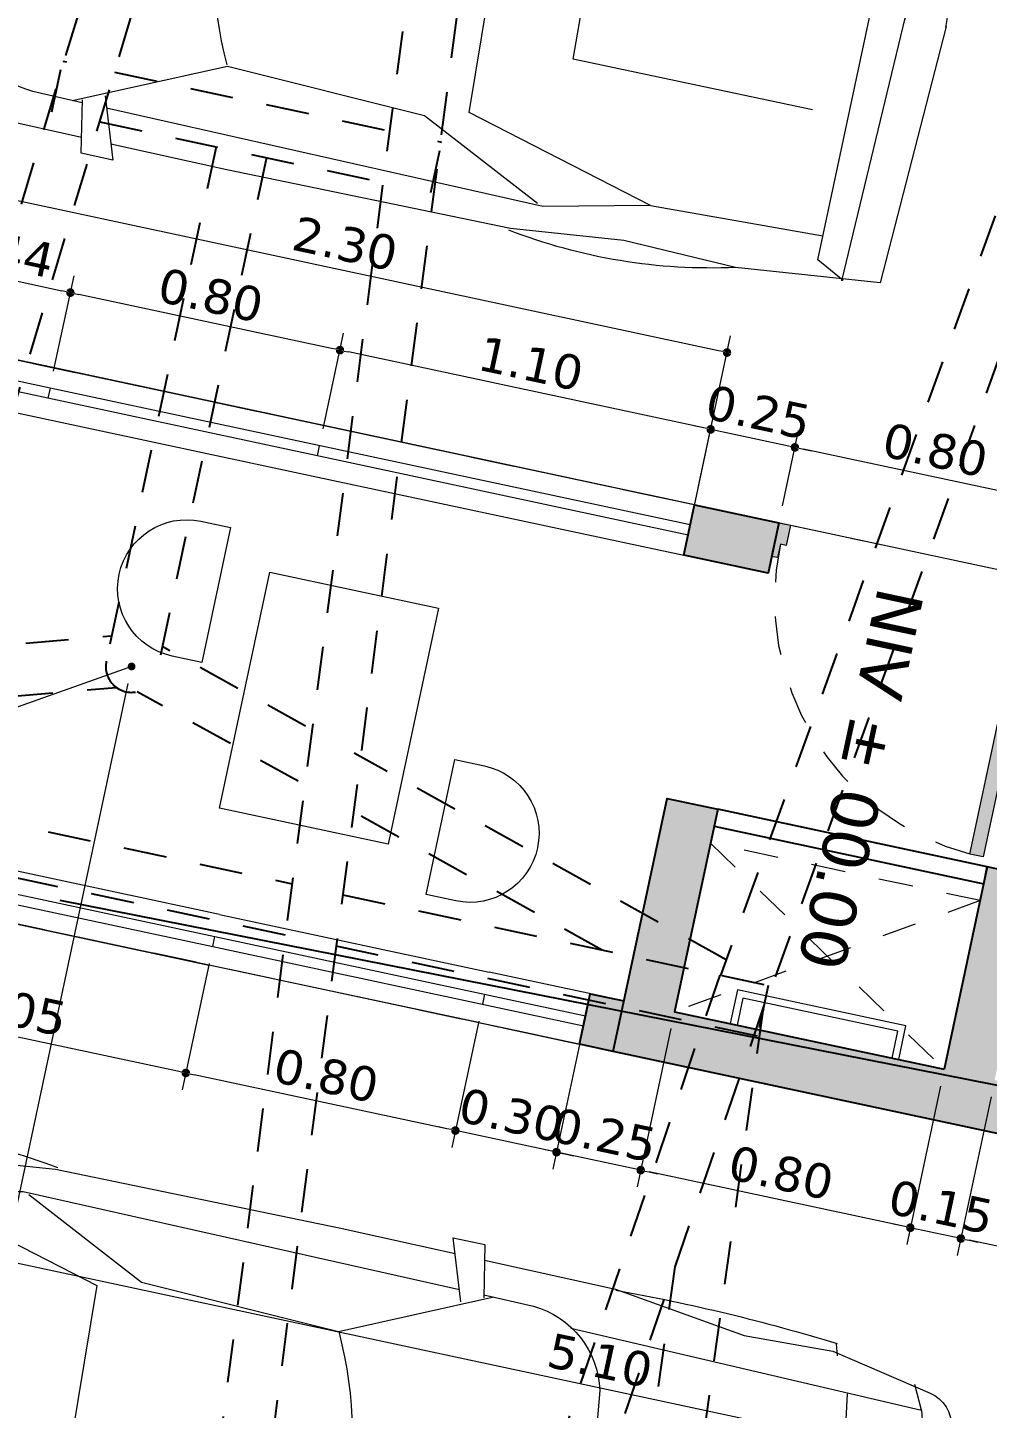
# Model space of a CAD drawing. Header units: millimetres. Extents: x 547073 to 557369, y 9424164 to 9429566.
# Drawn here: x 548955.178 to 548957.964, y 9428036.691 to 9428040.695 of the extents above; entities that cross this region are included whole.
import ezdxf
from ezdxf import colors
from ezdxf.entities.mleader import LeaderData, LeaderLine
from ezdxf.enums import TextEntityAlignment as Align
from ezdxf.math import Vec2, Vec3

# ---------------------------------------------------------------- set-up
doc = ezdxf.new("R2010")
doc.units = ezdxf.units.MM
doc.linetypes.add('Dash', pattern=[6.35, 3.175, -3.175])
doc.linetypes.add('HIDDEN2', pattern=[0.1875, 0.125, -0.0625])
for name, color, linetype, lineweight in [('- Cotas', 173, 'Continuous', 13), ('- Mobiliario', 30, 'Continuous', 13), ('- Muro', 4, 'Continuous', 25), ('- Muro.Bajo', 2, 'Continuous', 18), ('- Proyección', 8, 'Dash', 13), ('- Puertas', 1, 'Continuous', 13), ('- Texto', 5, 'Continuous', 13), ('- Vidrio', 151, 'Continuous', 5), ('a_MUEBLE', 3, 'Continuous', 5), ('PARQUES', 82, 'Continuous', 0), ('textos', 52, 'Continuous', 20), ('ZZZ - ELEVACIÓN 6', 250, 'Continuous', 5)]:
    doc.layers.add(name, color=color, linetype=linetype, lineweight=lineweight)
doc.layers.add('- Hatch', color=7, linetype='Continuous', lineweight=9, true_color=0x636363)
doc.styles.add('- Txt K', font='verdana.ttf', dxfattribs={"height": 0.15})
doc.styles.add('B&B - Txt K', font='verdana.ttf', dxfattribs={"height": 0.1})
doc.dimstyles.new('1EN100 - MENORES', dxfattribs={"dimtxt": 0.1, "dimasz": 0.025, "dimexe": 0.05, "dimexo": 0.05, "dimgap": 0.025, "dimtad": 1, "dimzin": 1, "dimdsep": 46, "dimtxsty": 'B&B - Txt K', "dimblk": 'DOT', "dimcen": 0, "dimdle": 0.1, "dimclrd": 256, "dimclre": 256, "dimclrt": 7, "dimaunit": 1, "dimazin": 0, "dimtfac": 1, "dimtix": 1, "dimtmove": 0, "dimatfit": 1, "dimfxl": 0.1, "dimtvp": 1, "dimtolj": 1, "dimtzin": 0, "dimlwd": 9, "dimlwe": 9, "dimarcsym": 0})

# ---------------------------------------------------------------- blocks, each defined once
blk = doc.blocks.new('_Dot')
at = {"color": 0, "linetype": 'ByBlock', "lineweight": -2}
blk.add_line((-0.5, 0), (-1, 0), dxfattribs=at)
at = {"color": 0, "linetype": 'ByBlock', "lineweight": 70, "const_width": 0.5}
blk.add_lwpolyline([(-0.25, 0, 1), (0.25, 0, 1)], format="xyb", close=True, dxfattribs=at)
blk = doc.blocks.new('*D11')
at = {"layer": '- Cotas', "lineweight": 9, "transparency": 16777216}
for p, q in [((543633.4682, 9428082.4897), (543633.4682, 9428082.713)), ((543634.2682, 9428082.4897), (543634.2682, 9428082.713)), ((543634.2432, 9428082.663), (543633.4932, 9428082.663))]:
    blk.add_line(p, q, dxfattribs=at)
at = {"layer": 'Defpoints', "color": 0, "transparency": 16777216}
for p in [(543633.4682, 9428082.663), (543633.4682, 9428082.4397), (543634.2682, 9428082.4397)]:
    blk.add_point(p, dxfattribs=at)
at = {"layer": '- Cotas', "lineweight": 9, "transparency": 16777216, "xscale": 0.025, "yscale": 0.025, "zscale": 0.025, "rotation": 180}
blk.add_blockref('_Dot', (543633.4682, 9428082.663), dxfattribs=at)
at = {"layer": '- Cotas', "lineweight": 9, "transparency": 16777216, "xscale": 0.025, "yscale": 0.025, "zscale": 0.025}
blk.add_blockref('_Dot', (543634.2682, 9428082.663), dxfattribs=at)
at = {"layer": '- Cotas', "color": 7, "transparency": 16777216, "insert": (543633.8682, 9428082.7403), "char_height": 0.1, "attachment_point": 5, "style": 'B&B - Txt K'}
blk.add_mtext('\\A1;0.80', dxfattribs=at)
blk = doc.blocks.new('*D13')
at = {"layer": '- Cotas', "lineweight": 9, "transparency": 16777216}
for p, q in [((543633.2182, 9428082.4897), (543633.2182, 9428082.713)), ((543633.4682, 9428082.4897), (543633.4682, 9428082.713)), ((543633.1932, 9428082.663), (543633.1682, 9428082.663)), ((543633.4682, 9428082.663), (543633.2182, 9428082.663)), ((543633.4932, 9428082.663), (543633.5182, 9428082.663))]:
    blk.add_line(p, q, dxfattribs=at)
at = {"layer": 'Defpoints', "color": 0, "transparency": 16777216}
for p in [(543633.2182, 9428082.663), (543633.2182, 9428082.4397), (543633.4682, 9428082.4397)]:
    blk.add_point(p, dxfattribs=at)
at = {"layer": '- Cotas', "lineweight": 9, "transparency": 16777216, "xscale": 0.025, "yscale": 0.025, "zscale": 0.025}
blk.add_blockref('_Dot', (543633.2182, 9428082.663), dxfattribs=at)
at = {"layer": '- Cotas', "lineweight": 9, "transparency": 16777216, "xscale": 0.025, "yscale": 0.025, "zscale": 0.025, "rotation": 180}
blk.add_blockref('_Dot', (543633.4682, 9428082.663), dxfattribs=at)
at = {"layer": '- Cotas', "color": 7, "transparency": 16777216, "insert": (543633.3432, 9428082.7401), "char_height": 0.1, "attachment_point": 5, "style": 'B&B - Txt K'}
blk.add_mtext('\\A1;0.25', dxfattribs=at)
blk = doc.blocks.new('ca_auto143')
at = {"layer": '- Hatch', "linetype": 'ByBlock'}
for p, q in [((61.58, 67.82), (55.54, 85.58)), ((55.54, 85.58), (64.87, 85.57)), ((64.87, 85.57), (67.8, 70.39)), ((-94.37, 77.47), (-61.49, 80.87)), ((-61.49, 80.87), (22.57, 81.44)), ((22.57, 81.44), (57.04, 81.16)), ((65.74, 81.09), (104.69, 80.78)), ((104.69, 80.78), (143.99, 75.43)), ((-169.69, 73.89), (-127.75, 78.29)), ((-127.75, 78.29), (-94.37, 77.47)), ((143.99, 75.43), (170.16, 76.41)), ((170.16, 76.41), (200.29, 70.38)), ((170.62, 78.66), (171.63, 75.3)), ((-172.88, -2.8), (-169.69, 73.89)), ((-158.75, 75.67), (-160.74, -3.09)), ((-159.07, 75.44), (-150.62, 71.15)), ((-99.86, 65.84), (-69.36, 72.65)), ((-69.36, 72.65), (60.42, 71.25)), ((-150.62, 71.15), (-150.63, -3.02)), ((-30.26, 54.02), (-67.57, 72.05)), ((70.64, 71.14), (28.64, 51.96)), ((67.65, 71.17), (82.41, 71.01)), ((198.88, 65.05), (195.47, 71.89)), ((-99.86, 65.84), (-150.62, 64.07)), ((-99.86, 65.84), (-42.77, 50.45)), ((94.41, 67.04), (198.88, 65.05)), ((176.77, 65.13), (180.73, 40.53)), ((28.64, 51.96), (-30.26, 54.02)), ((-42.77, 50.45), (-40.27, -2.99)), ((180.73, 40.53), (202.98, 40.5)), ((-140.05, 28.93), (-69.01, 29.06)), ((-69.01, 29.06), (-67.86, -2.76)), ((204.44, 31.07), (121.58, 26.4)), ((121.58, 26.4), (121.77, -3.72)), ((199.02, -2.44), (198.24, 0.87)), ((198.24, 0.87), (204.03, -2.22)), ((-172.88, -2.51), (-169.69, -79.2)), ((-158.75, -80.98), (-160.74, -2.22)), ((-150.62, -76.46), (-150.63, -2.29)), ((-69.01, -34.37), (-67.86, -2.55)), ((-42.77, -55.76), (-40.27, -2.33)), ((121.58, -31.71), (121.77, -1.59)), ((199.02, -2.87), (198.24, -6.18)), ((198.24, -6.18), (204.03, -3.09)), ((204.44, -36.38), (121.58, -31.71)), ((-140.05, -34.24), (-69.01, -34.37)), ((176.77, -70.44), (180.73, -45.84)), ((180.73, -45.84), (202.98, -45.81)), ((-99.86, -71.15), (-42.77, -55.76)), ((-30.26, -59.33), (-67.57, -77.36)), ((28.64, -57.27), (-30.26, -59.33)), ((70.64, -76.45), (28.64, -57.27)), ((-99.86, -71.15), (-150.62, -69.38)), ((-99.86, -71.15), (-69.36, -77.96)), ((94.41, -72.35), (198.88, -70.36)), ((198.88, -70.36), (195.47, -77.21)), ((61.58, -73.13), (55.54, -90.89)), ((64.87, -90.88), (67.8, -75.7)), ((170.16, -81.72), (200.29, -75.7)), ((-169.69, -79.2), (-127.75, -83.6)), ((-159.07, -80.75), (-150.62, -76.46)), ((-69.36, -77.96), (60.42, -76.56)), ((67.65, -76.48), (82.41, -76.32)), ((-127.75, -83.6), (-94.37, -82.78)), ((-94.37, -82.78), (-61.49, -86.18)), ((104.69, -86.09), (143.99, -80.74)), ((143.99, -80.74), (170.16, -81.72)), ((170.62, -83.97), (171.63, -80.61)), ((-61.49, -86.18), (22.57, -86.75)), ((22.57, -86.75), (57.04, -86.47)), ((65.74, -86.4), (104.69, -86.09)), ((55.54, -90.89), (64.87, -90.88))]:
    blk.add_line(p, q, dxfattribs=at)
for centre, radius, start, end in [((-86.9, -78.08), 161.62, 80.8054, 104.642), ((123.23, -475.6), 556.45, 85.0805, 91.8902), ((80.79, 44.73), 26.33, 13.928, 86.4903), ((198.3, 60.42), 10.16, 9.1082, 78.6925), ((-37.07, -2.66), 245.46, 343.9881, 16.0119), ((15.29, -2.66), 203.59, 341.4744, 18.5256), ((-79.43, -2.66), 121.15, 333.3754, 26.6246), ((-271.5, -2.66), 381.65, 351.9077, 8.0923), ((80.79, -50.04), 26.33, 273.5097, 346.072), ((198.3, -65.73), 10.16, 281.3075, 350.8918), ((-86.9, 72.76), 161.62, 255.358, 279.1946), ((123.23, 470.29), 556.45, 268.1098, 274.9195)]:
    blk.add_arc(centre, radius, start, end, dxfattribs=at)
blk = doc.blocks.new('A$C59505A60')
at = {"true_color": 0xffffff}
h = blk.add_hatch(color=7, dxfattribs=at)
h.paths.add_polyline_path([(-0.0195, 0.929), (-0.0643, 0.9249), (0.0094, 0.1138), (0.0543, 0.1179)])
h.paths.add_polyline_path([(0.0331, 0.0708), (0.0135, 0.069), (0.0094, 0.1138), (-0.0057, 0.1124), (-0.0102, 0.112), (0, 0), (0.0392, 0.0036)])
h.paths.add_polyline_path([(0.8861, 0.1935), (0.8816, 0.1931), (0.8665, 0.1917), (0.8706, 0.1469), (0.851, 0.1451), (0.8571, 0.0779), (0.8963, 0.0815)])
at = {"lineweight": 9, "extrusion": (0, 0, -1)}
for p, q in [((-0.0643, 0.9249), (-0.0195, 0.929)), ((0.0094, 0.1138), (-0.0643, 0.9249)), ((-0.0195, 0.929), (0.0543, 0.1179)), ((0.0543, 0.1179), (0.0094, 0.1138))]:
    blk.add_line(p, q, dxfattribs=at)
at = {"lineweight": 9}
for p, q in [((0.8665, 0.1917), (0.8816, 0.1931)), ((0.8706, 0.1469), (0.8665, 0.1917)), ((0.8816, 0.1931), (0.8861, 0.1935)), ((0.8861, 0.1935), (0.8963, 0.0815)), ((0.851, 0.1451), (0.8706, 0.1469)), ((0.8571, 0.0779), (0.851, 0.1451)), ((-0.0057, 0.1124), (-0.0102, 0.112)), ((-0.0102, 0.112), (0, 0)), ((0.0094, 0.1138), (-0.0057, 0.1124)), ((0.0135, 0.069), (0.0094, 0.1138)), ((0.0331, 0.0708), (0.0135, 0.069)), ((0.0392, 0.0036), (0.0331, 0.0708)), ((0.8963, 0.0815), (0.8571, 0.0779)), ((0, 0), (0.0392, 0.0036))]:
    blk.add_line(p, q, dxfattribs=at)
at = {"color": 31, "linetype": 'HIDDEN2', "lineweight": 5}
blk.add_arc((0.0135, 0.069), 0.8606, 5.1936, 92.1948, dxfattribs=at)
blk = doc.blocks.new('*D34')
at = {"layer": '- Cotas', "lineweight": 9, "transparency": 16777216}
for p, q in [((543630.9182, 9428082.3397), (543630.9182, 9428082.9408)), ((543633.2182, 9428082.3397), (543633.2182, 9428082.9408)), ((543633.1932, 9428082.8908), (543630.9432, 9428082.8908))]:
    blk.add_line(p, q, dxfattribs=at)
at = {"layer": 'Defpoints', "color": 0, "transparency": 16777216}
for p in [(543630.9182, 9428082.8908), (543630.9182, 9428082.2897), (543633.2182, 9428082.2897)]:
    blk.add_point(p, dxfattribs=at)
at = {"layer": '- Cotas', "lineweight": 9, "transparency": 16777216, "xscale": 0.025, "yscale": 0.025, "zscale": 0.025, "rotation": 180}
blk.add_blockref('_Dot', (543630.9182, 9428082.8908), dxfattribs=at)
at = {"layer": '- Cotas', "lineweight": 9, "transparency": 16777216, "xscale": 0.025, "yscale": 0.025, "zscale": 0.025}
blk.add_blockref('_Dot', (543633.2182, 9428082.8908), dxfattribs=at)
at = {"layer": '- Cotas', "color": 7, "transparency": 16777216, "insert": (543632.0682, 9428082.9679), "char_height": 0.1, "attachment_point": 5, "style": 'B&B - Txt K'}
blk.add_mtext('\\A1;2.30', dxfattribs=at)
blk = doc.blocks.new('*D36')
at = {"layer": '- Cotas', "lineweight": 9, "transparency": 16777216}
for p, q in [((543631.3182, 9428082.4297), (543631.3182, 9428082.713)), ((543632.1182, 9428082.4297), (543632.1182, 9428082.713)), ((543632.0932, 9428082.663), (543631.3432, 9428082.663))]:
    blk.add_line(p, q, dxfattribs=at)
at = {"layer": 'Defpoints', "color": 0, "transparency": 16777216}
for p in [(543631.3182, 9428082.663), (543631.3182, 9428082.3797), (543632.1182, 9428082.3797)]:
    blk.add_point(p, dxfattribs=at)
at = {"layer": '- Cotas', "lineweight": 9, "transparency": 16777216, "xscale": 0.025, "yscale": 0.025, "zscale": 0.025, "rotation": 180}
blk.add_blockref('_Dot', (543631.3182, 9428082.663), dxfattribs=at)
at = {"layer": '- Cotas', "lineweight": 9, "transparency": 16777216, "xscale": 0.025, "yscale": 0.025, "zscale": 0.025}
blk.add_blockref('_Dot', (543632.1182, 9428082.663), dxfattribs=at)
at = {"layer": '- Cotas', "color": 7, "transparency": 16777216, "insert": (543631.7182, 9428082.7403), "char_height": 0.1, "attachment_point": 5, "style": 'B&B - Txt K'}
blk.add_mtext('\\A1;0.80', dxfattribs=at)
blk = doc.blocks.new('*D38')
at = {"layer": '- Cotas', "lineweight": 9, "transparency": 16777216}
for p, q in [((543632.1182, 9428082.4897), (543632.1182, 9428082.713)), ((543633.2182, 9428082.4897), (543633.2182, 9428082.713)), ((543633.1932, 9428082.663), (543632.1432, 9428082.663))]:
    blk.add_line(p, q, dxfattribs=at)
at = {"layer": 'Defpoints', "color": 0, "transparency": 16777216}
for p in [(543632.1182, 9428082.663), (543632.1182, 9428082.4397), (543633.2182, 9428082.4397)]:
    blk.add_point(p, dxfattribs=at)
at = {"layer": '- Cotas', "lineweight": 9, "transparency": 16777216, "xscale": 0.025, "yscale": 0.025, "zscale": 0.025, "rotation": 180}
blk.add_blockref('_Dot', (543632.1182, 9428082.663), dxfattribs=at)
at = {"layer": '- Cotas', "lineweight": 9, "transparency": 16777216, "xscale": 0.025, "yscale": 0.025, "zscale": 0.025}
blk.add_blockref('_Dot', (543633.2182, 9428082.663), dxfattribs=at)
at = {"layer": '- Cotas', "color": 7, "transparency": 16777216, "insert": (543632.6682, 9428082.74), "char_height": 0.1, "attachment_point": 5, "style": 'B&B - Txt K'}
blk.add_mtext('\\A1;1.10', dxfattribs=at)
blk = doc.blocks.new('*D40')
at = {"layer": '- Cotas', "lineweight": 9, "transparency": 16777216}
for p, q in [((543630.878, 9428082.4897), (543630.878, 9428082.713)), ((543631.3182, 9428082.4897), (543631.3182, 9428082.713)), ((543630.903, 9428082.663), (543631.2932, 9428082.663))]:
    blk.add_line(p, q, dxfattribs=at)
at = {"layer": 'Defpoints', "color": 0, "transparency": 16777216}
for p in [(543631.3182, 9428082.663), (543630.878, 9428082.4397), (543631.3182, 9428082.4397)]:
    blk.add_point(p, dxfattribs=at)
at = {"layer": '- Cotas', "lineweight": 9, "transparency": 16777216, "xscale": 0.025, "yscale": 0.025, "zscale": 0.025, "rotation": 180}
blk.add_blockref('_Dot', (543630.878, 9428082.663), dxfattribs=at)
at = {"layer": '- Cotas', "lineweight": 9, "transparency": 16777216, "xscale": 0.025, "yscale": 0.025, "zscale": 0.025}
blk.add_blockref('_Dot', (543631.3182, 9428082.663), dxfattribs=at)
at = {"layer": '- Cotas', "color": 7, "transparency": 16777216, "insert": (543631.0981, 9428082.74), "char_height": 0.1, "attachment_point": 5, "style": 'B&B - Txt K'}
blk.add_mtext('\\A1;0.44', dxfattribs=at)
blk = doc.blocks.new('*D43')
at = {"layer": '- Cotas', "lineweight": 9, "transparency": 16777216}
for p, q in [((543630.9182, 9428080.7897), (543630.9182, 9428079.828)), ((543636.0182, 9428080.7897), (543636.0182, 9428079.828)), ((543630.9432, 9428079.878), (543635.9932, 9428079.878))]:
    blk.add_line(p, q, dxfattribs=at)
at = {"layer": 'Defpoints', "color": 0, "transparency": 16777216}
for p in [(543630.9182, 9428080.8397), (543636.0182, 9428080.8397), (543636.0182, 9428079.878)]:
    blk.add_point(p, dxfattribs=at)
at = {"layer": '- Cotas', "lineweight": 9, "transparency": 16777216, "xscale": 0.025, "yscale": 0.025, "zscale": 0.025, "rotation": 180}
blk.add_blockref('_Dot', (543630.9182, 9428079.878), dxfattribs=at)
at = {"layer": '- Cotas', "lineweight": 9, "transparency": 16777216, "xscale": 0.025, "yscale": 0.025, "zscale": 0.025}
blk.add_blockref('_Dot', (543636.0182, 9428079.878), dxfattribs=at)
at = {"layer": '- Cotas', "color": 7, "transparency": 16777216, "insert": (543633.4682, 9428079.955), "char_height": 0.1, "attachment_point": 5, "style": 'B&B - Txt K'}
blk.add_mtext('\\A1;5.10', dxfattribs=at)
blk = doc.blocks.new('*D45')
at = {"layer": '- Cotas', "lineweight": 9, "transparency": 16777216}
for p, q in [((543634.4182, 9428080.9397), (543634.4182, 9428080.4698)), ((543635.8682, 9428080.9397), (543635.8682, 9428080.4698)), ((543635.8432, 9428080.5198), (543634.4432, 9428080.5198))]:
    blk.add_line(p, q, dxfattribs=at)
at = {"layer": 'Defpoints', "color": 0, "transparency": 16777216}
for p in [(543634.4182, 9428080.9897), (543635.8682, 9428080.9897), (543634.4182, 9428080.5198)]:
    blk.add_point(p, dxfattribs=at)
at = {"layer": '- Cotas', "lineweight": 9, "transparency": 16777216, "xscale": 0.025, "yscale": 0.025, "zscale": 0.025, "rotation": 180}
blk.add_blockref('_Dot', (543634.4182, 9428080.5198), dxfattribs=at)
at = {"layer": '- Cotas', "lineweight": 9, "transparency": 16777216, "xscale": 0.025, "yscale": 0.025, "zscale": 0.025}
blk.add_blockref('_Dot', (543635.8682, 9428080.5198), dxfattribs=at)
at = {"layer": '- Cotas', "color": 7, "transparency": 16777216, "insert": (543635.1432, 9428080.596), "char_height": 0.1, "attachment_point": 5, "style": 'B&B - Txt K'}
blk.add_mtext('\\A1;1.45', dxfattribs=at)
blk = doc.blocks.new('*D46')
at = {"layer": '- Cotas', "lineweight": 9, "transparency": 16777216}
for p, q in [((543634.2682, 9428080.9397), (543634.2682, 9428080.4698)), ((543634.4182, 9428080.9397), (543634.4182, 9428080.4698)), ((543634.2432, 9428080.5198), (543634.2182, 9428080.5198)), ((543634.4182, 9428080.5198), (543634.2682, 9428080.5198)), ((543634.4432, 9428080.5198), (543634.4682, 9428080.5198))]:
    blk.add_line(p, q, dxfattribs=at)
at = {"layer": 'Defpoints', "color": 0, "transparency": 16777216}
for p in [(543634.2682, 9428080.9897), (543634.4182, 9428080.9897), (543634.2682, 9428080.5198)]:
    blk.add_point(p, dxfattribs=at)
at = {"layer": '- Cotas', "lineweight": 9, "transparency": 16777216, "xscale": 0.025, "yscale": 0.025, "zscale": 0.025}
blk.add_blockref('_Dot', (543634.2682, 9428080.5198), dxfattribs=at)
at = {"layer": '- Cotas', "lineweight": 9, "transparency": 16777216, "xscale": 0.025, "yscale": 0.025, "zscale": 0.025, "rotation": 180}
blk.add_blockref('_Dot', (543634.4182, 9428080.5198), dxfattribs=at)
at = {"layer": '- Cotas', "color": 7, "transparency": 16777216, "insert": (543634.3432, 9428080.5969), "char_height": 0.1, "attachment_point": 5, "style": 'B&B - Txt K'}
blk.add_mtext('\\A1;0.15', dxfattribs=at)
blk = doc.blocks.new('*D47')
at = {"layer": '- Cotas', "lineweight": 9, "transparency": 16777216}
for p, q in [((543633.4682, 9428080.9397), (543633.4682, 9428080.4698)), ((543634.2682, 9428080.9397), (543634.2682, 9428080.4698)), ((543634.2432, 9428080.5198), (543633.4932, 9428080.5198))]:
    blk.add_line(p, q, dxfattribs=at)
at = {"layer": 'Defpoints', "color": 0, "transparency": 16777216}
for p in [(543633.4682, 9428080.9897), (543634.2682, 9428080.9897), (543633.4682, 9428080.5198)]:
    blk.add_point(p, dxfattribs=at)
at = {"layer": '- Cotas', "lineweight": 9, "transparency": 16777216, "xscale": 0.025, "yscale": 0.025, "zscale": 0.025, "rotation": 180}
blk.add_blockref('_Dot', (543633.4682, 9428080.5198), dxfattribs=at)
at = {"layer": '- Cotas', "lineweight": 9, "transparency": 16777216, "xscale": 0.025, "yscale": 0.025, "zscale": 0.025}
blk.add_blockref('_Dot', (543634.2682, 9428080.5198), dxfattribs=at)
at = {"layer": '- Cotas', "color": 7, "transparency": 16777216, "insert": (543633.8682, 9428080.5971), "char_height": 0.1, "attachment_point": 5, "style": 'B&B - Txt K'}
blk.add_mtext('\\A1;0.80', dxfattribs=at)
blk = doc.blocks.new('*D48')
at = {"layer": '- Cotas', "lineweight": 9, "transparency": 16777216}
for p, q in [((543633.2182, 9428080.9397), (543633.2182, 9428080.4698)), ((543633.4682, 9428080.9397), (543633.4682, 9428080.4698)), ((543633.1932, 9428080.5198), (543633.1682, 9428080.5198)), ((543633.4682, 9428080.5198), (543633.2182, 9428080.5198)), ((543633.4932, 9428080.5198), (543633.5182, 9428080.5198))]:
    blk.add_line(p, q, dxfattribs=at)
at = {"layer": 'Defpoints', "color": 0, "transparency": 16777216}
for p in [(543633.2182, 9428080.9897), (543633.4682, 9428080.9897), (543633.2182, 9428080.5198)]:
    blk.add_point(p, dxfattribs=at)
at = {"layer": '- Cotas', "lineweight": 9, "transparency": 16777216, "xscale": 0.025, "yscale": 0.025, "zscale": 0.025}
blk.add_blockref('_Dot', (543633.2182, 9428080.5198), dxfattribs=at)
at = {"layer": '- Cotas', "lineweight": 9, "transparency": 16777216, "xscale": 0.025, "yscale": 0.025, "zscale": 0.025, "rotation": 180}
blk.add_blockref('_Dot', (543633.4682, 9428080.5198), dxfattribs=at)
at = {"layer": '- Cotas', "color": 7, "transparency": 16777216, "insert": (543633.3432, 9428080.5969), "char_height": 0.1, "attachment_point": 5, "style": 'B&B - Txt K'}
blk.add_mtext('\\A1;0.25', dxfattribs=at)
blk = doc.blocks.new('*D49')
at = {"layer": '- Cotas', "lineweight": 9, "transparency": 16777216}
for p, q in [((543633.2182, 9428080.9397), (543633.2182, 9428080.4698)), ((543632.9182, 9428080.8443), (543632.9182, 9428080.4698)), ((543632.8932, 9428080.5198), (543632.8682, 9428080.5198)), ((543633.2182, 9428080.5198), (543632.9182, 9428080.5198)), ((543633.2432, 9428080.5198), (543633.2682, 9428080.5198))]:
    blk.add_line(p, q, dxfattribs=at)
at = {"layer": 'Defpoints', "color": 0, "transparency": 16777216}
for p in [(543633.2182, 9428080.9897), (543632.9182, 9428080.8943), (543632.9182, 9428080.5198)]:
    blk.add_point(p, dxfattribs=at)
at = {"layer": '- Cotas', "lineweight": 9, "transparency": 16777216, "xscale": 0.025, "yscale": 0.025, "zscale": 0.025}
blk.add_blockref('_Dot', (543632.9182, 9428080.5198), dxfattribs=at)
at = {"layer": '- Cotas', "lineweight": 9, "transparency": 16777216, "xscale": 0.025, "yscale": 0.025, "zscale": 0.025, "rotation": 180}
blk.add_blockref('_Dot', (543633.2182, 9428080.5198), dxfattribs=at)
at = {"layer": '- Cotas', "color": 7, "transparency": 16777216, "insert": (543633.0682, 9428080.5969), "char_height": 0.1, "attachment_point": 5, "style": 'B&B - Txt K'}
blk.add_mtext('\\A1;0.30', dxfattribs=at)
blk = doc.blocks.new('*D50')
at = {"layer": '- Cotas', "lineweight": 9, "transparency": 16777216}
for p, q in [((543632.1182, 9428080.8443), (543632.1182, 9428080.4698)), ((543632.9182, 9428080.8443), (543632.9182, 9428080.4698)), ((543632.8932, 9428080.5198), (543632.1432, 9428080.5198))]:
    blk.add_line(p, q, dxfattribs=at)
at = {"layer": 'Defpoints', "color": 0, "transparency": 16777216}
for p in [(543632.1182, 9428080.8943), (543632.9182, 9428080.8943), (543632.1182, 9428080.5198)]:
    blk.add_point(p, dxfattribs=at)
at = {"layer": '- Cotas', "lineweight": 9, "transparency": 16777216, "xscale": 0.025, "yscale": 0.025, "zscale": 0.025, "rotation": 180}
blk.add_blockref('_Dot', (543632.1182, 9428080.5198), dxfattribs=at)
at = {"layer": '- Cotas', "lineweight": 9, "transparency": 16777216, "xscale": 0.025, "yscale": 0.025, "zscale": 0.025}
blk.add_blockref('_Dot', (543632.9182, 9428080.5198), dxfattribs=at)
at = {"layer": '- Cotas', "color": 7, "transparency": 16777216, "insert": (543632.5182, 9428080.5971), "char_height": 0.1, "attachment_point": 5, "style": 'B&B - Txt K'}
blk.add_mtext('\\A1;0.80', dxfattribs=at)
blk = doc.blocks.new('*D51')
at = {"layer": '- Cotas', "lineweight": 9, "transparency": 16777216}
for p, q in [((543631.0682, 9428080.9397), (543631.0682, 9428080.4698)), ((543632.1182, 9428080.8443), (543632.1182, 9428080.4698)), ((543632.0932, 9428080.5198), (543631.0932, 9428080.5198))]:
    blk.add_line(p, q, dxfattribs=at)
at = {"layer": 'Defpoints', "color": 0, "transparency": 16777216}
for p in [(543631.0682, 9428080.9897), (543632.1182, 9428080.8943), (543631.0682, 9428080.5198)]:
    blk.add_point(p, dxfattribs=at)
at = {"layer": '- Cotas', "lineweight": 9, "transparency": 16777216, "xscale": 0.025, "yscale": 0.025, "zscale": 0.025, "rotation": 180}
blk.add_blockref('_Dot', (543631.0682, 9428080.5198), dxfattribs=at)
at = {"layer": '- Cotas', "lineweight": 9, "transparency": 16777216, "xscale": 0.025, "yscale": 0.025, "zscale": 0.025}
blk.add_blockref('_Dot', (543632.1182, 9428080.5198), dxfattribs=at)
at = {"layer": '- Cotas', "color": 7, "transparency": 16777216, "insert": (543631.5932, 9428080.5969), "char_height": 0.1, "attachment_point": 5, "style": 'B&B - Txt K'}
blk.add_mtext('\\A1;1.05', dxfattribs=at)
blk = doc.blocks.new('*D52')
at = {"layer": '- Cotas', "lineweight": 9, "transparency": 16777216}
for p, q in [((543630.9182, 9428081.5897), (543630.9182, 9428079.6935)), ((543631.7182, 9428081.5897), (543631.7182, 9428079.6935)), ((543630.9432, 9428079.7435), (543631.6932, 9428079.7435))]:
    blk.add_line(p, q, dxfattribs=at)
at = {"layer": 'Defpoints', "color": 0, "transparency": 16777216}
for p in [(543630.9182, 9428081.6397), (543631.7182, 9428081.6397), (543631.7182, 9428079.7435)]:
    blk.add_point(p, dxfattribs=at)
at = {"layer": '- Cotas', "lineweight": 9, "transparency": 16777216, "xscale": 0.025, "yscale": 0.025, "zscale": 0.025, "rotation": 180}
blk.add_blockref('_Dot', (543630.9182, 9428079.7435), dxfattribs=at)
at = {"layer": '- Cotas', "lineweight": 9, "transparency": 16777216, "xscale": 0.025, "yscale": 0.025, "zscale": 0.025}
blk.add_blockref('_Dot', (543631.7182, 9428079.7435), dxfattribs=at)
at = {"layer": '- Cotas', "color": 7, "transparency": 16777216, "insert": (543631.3182, 9428079.8208), "char_height": 0.1, "attachment_point": 5, "style": 'B&B - Txt K'}
blk.add_mtext('\\A1;0.80', dxfattribs=at)
blk = doc.blocks.new('XWX')
at = {"layer": '- Hatch', "transparency": 33554684}
h = blk.add_hatch(color=256, dxfattribs=at)
h.dxf.hatch_style = 1
h.paths.add_polyline_path([(543634.2682, 9428080.8397), (543634.2682, 9428080.9897), (543633.4682, 9428080.9897), (543633.4682, 9428081.5897), (543633.3182, 9428081.5897), (543633.3182, 9428080.9897), (543633.2182, 9428080.9897), (543633.2182, 9428080.8397)])
h.paths.add_polyline_path([(543636.0182, 9428081.0897), (543635.8682, 9428081.0897), (543635.8682, 9428080.9897), (543634.4182, 9428080.9897), (543634.4182, 9428081.5897), (543634.2682, 9428081.5897), (543634.2682, 9428080.9897), (543634.2682, 9428080.8397), (543636.0182, 9428080.8397)])
h.paths.add_polyline_path([(543635.8682, 9428082.1897), (543636.0182, 9428082.1897), (543636.0182, 9428082.4397), (543634.2682, 9428082.4397), (543634.2682, 9428082.2897), (543635.8682, 9428082.2897)])
h.paths.add_polyline_path([(543633.4682, 9428082.4397), (543633.4682, 9428082.2897), (543633.2182, 9428082.2897), (543633.2182, 9428082.4397)])
at = {"layer": '- Mobiliario'}
for points in [[(543631.9151, 9428082.0936), (543631.9151, 9428081.6936), (543631.8271, 9428081.6936, -1), (543631.8271, 9428082.0936)], [(543632.692, 9428081.1715), (543632.692, 9428081.5715), (543632.78, 9428081.5715, -1), (543632.78, 9428081.1715)]]:
    blk.add_lwpolyline(points, format="xyb", close=True, dxfattribs=at)
blk.add_lwpolyline([(543632.5536, 9428081.9913), (543632.5536, 9428081.2913), (543632.0536, 9428081.2913), (543632.0536, 9428081.9913)], close=True, dxfattribs=at)
at = {"layer": '- Muro'}
blk.add_lwpolyline([(543633.4682, 9428082.4397), (543633.4682, 9428082.2897), (543633.2182, 9428082.2897), (543633.2182, 9428082.4397)], close=True, dxfattribs=at)
for points in [[(543636.0182, 9428081.0897), (543636.0182, 9428080.8397), (543634.2682, 9428080.8397), (543634.2682, 9428080.8397), (543633.3182, 9428080.8397), (543633.3182, 9428081.5897), (543633.3182, 9428081.5897), (543633.4682, 9428081.5897), (543633.4682, 9428080.9897), (543634.2682, 9428080.9897)], [(543634.2682, 9428081.5897), (543634.2682, 9428080.9897)], [(543634.4182, 9428081.5897), (543634.2682, 9428081.5897)], [(543633.3182, 9428080.8397), (543633.2182, 9428080.8397), (543633.2182, 9428080.9897), (543633.3182, 9428080.9897)]]:
    blk.add_lwpolyline(points, dxfattribs=at)
at = {"layer": '- Muro', "color": 1}
blk.add_lwpolyline([(543634.2682, 9428081.5897), (543633.4682, 9428081.5897), (543633.4682, 9428081.5397), (543634.2682, 9428081.5397), (543634.2682, 9428081.5897)], dxfattribs=at)
at = {"layer": '- Muro.Bajo', "transparency": 33554684}
for points in [[(543631.3182, 9428082.4397), (543630.9182, 9428082.4397), (543630.9182, 9428080.8397), (543631.0682, 9428080.8397), (543632.1182, 9428080.8397)], [(543632.1182, 9428082.4397), (543631.3182, 9428082.4397)], [(543633.2182, 9428082.4397), (543632.1182, 9428082.4397)], [(543631.3182, 9428082.3797), (543631.3182, 9428082.3497)], [(543632.1182, 9428082.3497), (543632.1182, 9428082.3797)], [(543632.1182, 9428080.9897), (543631.0682, 9428080.9897), (543631.0682, 9428082.2897), (543631.3182, 9428082.2897)], [(543631.3182, 9428082.2897), (543632.1182, 9428082.2897)], [(543632.1182, 9428082.2897), (543633.2182, 9428082.2897)], [(543634.1337, 9428080.9897), (543634.1337, 9428081.0897), (543633.6337, 9428081.0897), (543633.6337, 9428080.9897)], [(543634.1137, 9428080.9897), (543634.1137, 9428081.0697), (543633.6537, 9428081.0697), (543633.6537, 9428080.9897)], [(543632.1182, 9428080.9897), (543632.1182, 9428080.9897), (543632.9182, 9428080.9897)], [(543633.3182, 9428080.9897), (543632.9182, 9428080.9897)], [(543632.1182, 9428080.8943), (543632.1182, 9428080.9243)], [(543632.9182, 9428080.9243), (543632.9182, 9428080.8943)], [(543632.9182, 9428080.8397), (543632.9182, 9428080.8397), (543632.1182, 9428080.8397)], [(543632.9182, 9428080.8397), (543633.3182, 9428080.8397)]]:
    blk.add_lwpolyline(points, dxfattribs=at)
at = {"layer": '- Proyección', "ltscale": 0.02}
for points in [[(543633.4682, 9428081.4897), (543634.2682, 9428080.9897)], [(543634.2682, 9428081.4897), (543633.4682, 9428080.9897)], [(543634.2682, 9428081.4897), (543633.4682, 9428081.4897)]]:
    blk.add_lwpolyline(points, dxfattribs=at)
at = {"layer": '- Vidrio', "transparency": 33554684}
for points in [[(543631.3182, 9428082.3797), (543630.9782, 9428082.3797), (543630.9782, 9428080.9897), (543630.9782, 9428080.8943), (543632.1182, 9428080.8943)], [(543633.2182, 9428082.3797), (543631.3182, 9428082.3797)], [(543631.3182, 9428082.3497), (543631.0082, 9428082.3497), (543631.0082, 9428080.9897), (543631.0082, 9428080.9243), (543632.1182, 9428080.9243)], [(543633.2182, 9428082.3497), (543631.3182, 9428082.3497)], [(543632.1182, 9428080.9243), (543633.2182, 9428080.9243)], [(543632.1182, 9428080.8943), (543633.2182, 9428080.8943)]]:
    blk.add_lwpolyline(points, dxfattribs=at)
at = {"color": 1}
blk.add_lwpolyline([(543636.0182, 9428082.4397), (543636.0182, 9428080.8397), (543630.9182, 9428080.8397), (543630.9182, 9428082.4397)], close=True, dxfattribs=at)
at = {"layer": 'ZZZ - ELEVACIÓN 6', "color": 30, "linetype": 'HIDDEN2', "lineweight": 25, "true_color": 0xf57a00, "transparency": 33554684}
for points in [[(543631.8256, 9428088.8417), (543632.9683, 9428074.8392)], [(543631.6106, 9428088.8388), (543630.526, 9428075.5478), (543630.4682, 9428074.8392), (543630.6187, 9428074.8397), (543631.7182, 9428088.3143)], [(543631.7182, 9428088.3143), (543632.8178, 9428074.8397)], [(543634.4866, 9428086.623), (543633.7182, 9428081.0455)], [(543634.3269, 9428086.5617), (543633.5767, 9428081.1205)], [(543633.7182, 9428081.0455), (543634.2932, 9428072.9897)], [(543633.6235, 9428080.2658), (543634.1277, 9428073.2022)]]:
    blk.add_lwpolyline(points, dxfattribs=at)
at = {"layer": 'ZZZ - ELEVACIÓN 6', "color": 220, "linetype": 'HIDDEN2', "lineweight": 25, "true_color": 0xff29c9, "transparency": 33554684}
for points in [[(543631.1562, 9428083.1647), (543631.1562, 9428083.3147)], [(543631.1562, 9428083.3147), (543631.1679, 9428083.3147)], [(543631.3102, 9428083.3147), (543632.1262, 9428083.3147)], [(543632.2686, 9428083.3147), (543632.2802, 9428083.3147)], [(543632.2802, 9428083.1647), (543632.2802, 9428083.3147)], [(543631.298, 9428083.1647), (543632.1384, 9428083.1647)], [(543631.6432, 9428083.1647), (543631.6432, 9428081.6397)], [(543631.7932, 9428083.1647), (543631.7932, 9428081.6397)], [(543631.1883, 9428081.5757), (543631.6432, 9428081.7147)], [(543632.2481, 9428081.5757), (543631.7932, 9428081.7147)], [(543631.1759, 9428081.4151), (543631.687, 9428081.5712)], [(543632.2606, 9428081.4151), (543631.7494, 9428081.5712)], [(543633.5829, 9428081.1682), (543632.4022, 9428081.5287)], [(543633.2254, 9428081.1205), (543632.4147, 9428081.3681)], [(543631.1312, 9428081.1205), (543632.3052, 9428081.1205)], [(543632.4557, 9428081.1205), (543633.7182, 9428081.1205), (543633.7182, 9428080.9705), (543632.4679, 9428080.9705)], [(543633.5742, 9428081.1205), (543632.9104, 9428075.5478)], [(543633.7182, 9428081.061), (543632.9682, 9428074.7647)], [(543632.3175, 9428080.9705), (543631.1189, 9428080.9705)]]:
    blk.add_lwpolyline(points, dxfattribs=at)
at = {"layer": 'ZZZ - ELEVACIÓN 6', "linetype": 'HIDDEN2', "transparency": 33554684}
for points in [[(543631.2553, 9428082.4397), (543631.6432, 9428082.4397)], [(543631.7932, 9428082.4397), (543632.1811, 9428082.4397)], [(543632.3316, 9428082.4397), (543633.7586, 9428082.4397)], [(543632.3052, 9428080.8397), (543631.1312, 9428080.8397)], [(543633.5424, 9428080.8397), (543632.4786, 9428080.8397)]]:
    blk.add_lwpolyline(points, dxfattribs=at)
at = {"layer": 'ZZZ - ELEVACIÓN 6', "linetype": 'HIDDEN2', "lineweight": 25, "transparency": 33554684}
blk.add_arc((543631.7182, 9428081.6397), 0.075, 180, 0, dxfattribs=at)
at = {"layer": '- Puertas', "xscale": 0.8888888888872045, "yscale": 0.8888888888872045, "zscale": 0.8888888888872045, "rotation": 174.8064378910178}
blk.add_blockref('A$C59505A60', (543634.2682, 9428082.4397), dxfattribs=at)
at = {"layer": 'a_MUEBLE', "xscale": -0.0099999999999982, "yscale": 0.0099999999999982, "zscale": 0.0099999999999982}
blk.add_blockref('ca_auto143', (543631.9135, 9428083.9735), dxfattribs=at)
at = {"layer": 'a_MUEBLE', "xscale": -0.0099999999999982, "yscale": 0.0099999999999982, "zscale": 0.0099999999999982, "rotation": 179.9999999999998}
blk.add_blockref('ca_auto143', (543632.4217, 9428079.3058), dxfattribs=at)
at = {"layer": 'textos', "style": '- Txt K'}
blk.add_attdef('+0.15', text='', height=0.135, rotation=270, dxfattribs=at).set_placement((543633.7485, 9428082.3227), align=Align.BOTTOM_LEFT)
at = {"layer": '- Cotas', "color": 1}
for base, p1, p2, override, picture, middle in [((543630.9182, 9428082.8908), (543633.2182, 9428082.2897), (543630.9182, 9428082.2897), {"dimscale": 0, "dimtix": 1, "dimtofl": 1, "dimtmove": 1, "dimatfit": 1}, '*D34', (543632.0682, 9428082.9679)), ((543631.7182, 9428079.7435), (543630.9182, 9428081.6397), (543631.7182, 9428081.6397), {"dimscale": 0, "dimtix": 1, "dimtofl": 1, "dimtmove": 0, "dimatfit": 1}, '*D52', (543631.3182, 9428079.8208)), ((543631.0682, 9428080.5198), (543632.1182, 9428080.8943), (543631.0682, 9428080.9897), {"dimscale": 0, "dimtix": 1, "dimtofl": 1, "dimtmove": 1, "dimatfit": 1}, '*D51', (543631.5932, 9428080.5969)), ((543632.9182, 9428080.5198), (543633.2182, 9428080.9897), (543632.9182, 9428080.8943), {"dimscale": 0, "dimtix": 1, "dimtofl": 1, "dimtmove": 1, "dimatfit": 1}, '*D49', (543633.0682, 9428080.5969)), ((543633.2182, 9428080.5198), (543633.4682, 9428080.9897), (543633.2182, 9428080.9897), {"dimscale": 0, "dimtix": 1, "dimtofl": 1, "dimtmove": 1, "dimatfit": 1}, '*D48', (543633.3432, 9428080.5969)), ((543633.4682, 9428080.5198), (543634.2682, 9428080.9897), (543633.4682, 9428080.9897), {"dimscale": 0, "dimtix": 1, "dimtofl": 1, "dimtmove": 1, "dimatfit": 1}, '*D47', (543633.8682, 9428080.5971)), ((543634.2682, 9428080.5198), (543634.4182, 9428080.9897), (543634.2682, 9428080.9897), {"dimscale": 0, "dimtix": 1, "dimtofl": 1, "dimtmove": 1, "dimatfit": 1}, '*D46', (543634.3432, 9428080.5969)), ((543634.4182, 9428080.5198), (543635.8682, 9428080.9897), (543634.4182, 9428080.9897), {"dimscale": 0, "dimtix": 1, "dimtofl": 1, "dimtmove": 1, "dimatfit": 1}, '*D45', (543635.1432, 9428080.596)), ((543632.1182, 9428080.5198), (543632.9182, 9428080.8943), (543632.1182, 9428080.8943), {"dimscale": 0, "dimtix": 1, "dimtofl": 1, "dimtmove": 1, "dimatfit": 1}, '*D50', (543632.5182, 9428080.5971)), ((543636.0182, 9428079.878), (543630.9182, 9428080.8397), (543636.0182, 9428080.8397), {"dimscale": 0, "dimtix": 1, "dimtofl": 1, "dimtmove": 0, "dimatfit": 1}, '*D43', (543633.4682, 9428079.955))]:
    dim = blk.add_linear_dim(base=base, p1=p1, p2=p2, dimstyle='1EN100 - MENORES', override=override, dxfattribs=at)
    dim.commit()
    dim.dimension.update_dxf_attribs({"geometry": picture, "text_midpoint": middle})
at = {"layer": '- Cotas'}
dim = blk.add_linear_dim(base=(543631.3182, 9428082.663), p1=(543630.878, 9428082.4397), p2=(543631.3182, 9428082.4397), dimstyle='1EN100 - MENORES', override={"dimscale": 0, "dimtix": 1, "dimtofl": 1, "dimtmove": 1, "dimatfit": 1}, dxfattribs=at)
dim.commit()
dim.dimension.update_dxf_attribs({"geometry": '*D40', "text_midpoint": (543631.0981, 9428082.74)})
dim = blk.add_linear_dim(base=(543631.3182, 9428082.663), p1=(543632.1182, 9428082.3797), p2=(543631.3182, 9428082.3797), angle=180, dimstyle='1EN100 - MENORES', override={"dimscale": 0, "dimtix": 1, "dimtofl": 1, "dimtmove": 1, "dimatfit": 1}, dxfattribs=at)
dim.commit()
dim.dimension.update_dxf_attribs({"geometry": '*D36', "text_midpoint": (543631.7182, 9428082.7403)})
at = {"layer": '- Cotas', "color": 1}
for base, p1, p2, picture, middle in [((543632.1182, 9428082.663), (543633.2182, 9428082.4397), (543632.1182, 9428082.4397), '*D38', (543632.6682, 9428082.74)), ((543633.2182, 9428082.663), (543633.4682, 9428082.4397), (543633.2182, 9428082.4397), '*D13', (543633.3432, 9428082.7401)), ((543633.4682, 9428082.663), (543634.2682, 9428082.4397), (543633.4682, 9428082.4397), '*D11', (543633.8682, 9428082.7403))]:
    dim = blk.add_linear_dim(base=base, p1=p1, p2=p2, angle=180, dimstyle='1EN100 - MENORES', override={"dimscale": 0, "dimtix": 1, "dimtofl": 1, "dimtmove": 1, "dimatfit": 1}, dxfattribs=at)
    dim.commit()
    dim.dimension.update_dxf_attribs({"geometry": picture, "text_midpoint": middle})
at = {"layer": '- Texto'}
ml = blk.add_multileader_mtext('Standard', dxfattribs=at)
ml.set_content('PUNTO DE APOYO\\PCOBERTURA METALICA', color=256, style='B&B - Txt K')
ml.set_leader_properties(color=256, linetype='ByLayer', lineweight=-1)
ml.set_arrow_properties(name='DOT')
ml.build(insert=Vec2(0, 0))
ml.multileader.update_dxf_attribs({"dogleg_length": 0.05, "arrow_head_size": 0.0225})
ctx = ml.context
ctx.base_point, ctx.char_height, ctx.arrow_head_size, ctx.landing_gap_size, ctx.plane_origin, ctx.plane_x_axis, ctx.plane_y_axis = Vec3(543628.5759, 9428076.5613), 0.183708, 0.0225, 0.0827, Vec3(543632.5044, 9428075.8782), Vec3(0.040272, 0.999189), Vec3(-0.999189, 0.040272)
ctx.text_align_type = 2
notes = []
notes.append((ctx, [(0, (1, 1, 0), (543628.706, 9428079.7881), (-0.040272, -0.999189), 0.1222, [(0, [(543631.7182, 9428081.6397)], 0, [])])]))
ctx.mtext.insert, ctx.mtext.text_direction, ctx.mtext.rotation, ctx.mtext.alignment, ctx.mtext.flow_direction = Vec3(543628.6044, 9428079.5871), Vec3(0.040272, 0.999189), 1.530513, 3, 5
for ctx, leaders in notes:
    for number, flags, end, landing, length, lines in leaders:
        leader = LeaderData()
        leader.index, (leader.has_last_leader_line, leader.has_dogleg_vector, leader.attachment_direction) = number, flags
        leader.last_leader_point, leader.dogleg_vector, leader.dogleg_length = Vec3(end), Vec3(landing), length
        for number, points, colour, breaks in lines:
            line = LeaderLine()
            line.index, line.vertices, line.color, line.breaks = number, Vec3.list(points), colors.encode_raw_color(colour), breaks
            leader.lines.append(line)
        ctx.leaders.append(leader)

msp = doc.modelspace()

# ---------------------------------------------------------------- linework, layer by layer
msp.add_line((548955.2715, 9428038.1651, 35.757), (548959.3731, 9428037.3557, 35.757))
msp.add_line((548955.2715, 9428038.1651, 35.757), (548959.3731, 9428037.3557, 35.757))

# ---------------------------------------------------------------- block references
at = {"layer": 'PARQUES', "rotation": 347.9495530869906}
msp.add_blockref('XWX', (-1951024.1869, 321208.4106, 35.757), dxfattribs=at).add_auto_attribs({'+0.15': 'NIV %%p 00.00'})

doc.saveas('drawing.dxf')
